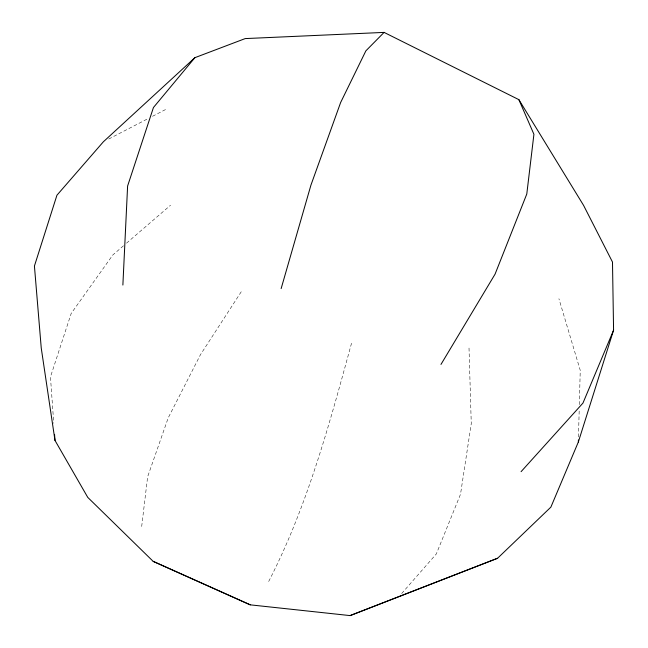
<?xml version="1.0" encoding="UTF-8"?>
<svg xmlns="http://www.w3.org/2000/svg" width="648" height="648" viewBox="0 0 648 648"><rect width="100%" height="100%" fill="white"/><g stroke="black" fill="none" stroke-linecap="round" stroke-linejoin="round"><path stroke-width="0.49" stroke-dasharray="3.24 2.43" d="M578.486 436.946L579.231 408.686M579.336 404.652L580.244 370.332L558.908 298.728M141.685 526.5L147.639 476.75L168.205 417.895L200.426 354.748L241.55 291.276M351.524 343.254C329.216 424.966 306.933 507.7 267.762 583.257M401.671 593.528L436.323 553.943L460.509 494.246L471.266 423.638L468.998 347.531M123.476 245.786L112.841 254.948L71.207 313.421L50.455 376.925L53.76 423.282M126.506 243.17L170.546 205.238M108.734 139.012L148.068 118.608M152.539 116.292L166.844 108.872"/><path stroke-width="0.97" d="M578.348 441.993L613.575 330.156L612.49 262.035L583.573 205.367L518.87 99.646L384.086 32.4L245.211 38.588L194.91 57.664L103.364 141.799L56.935 195.218L34.425 266.02L41.245 348.041L54.983 440.421L87.772 497.397L153.163 561.362L250.241 604.843L350.106 615.6L497.583 558.26L550.865 507.141L578.348 441.993L578.405 439.976M122.877 285.047L127.607 186.017L153.446 107.519L194.91 57.664M281.135 288.611L310.943 185.093L340.629 102.53L365.893 50.828L384.086 32.4M613.575 330.156L582.965 403.064L521.081 471.663M440.972 364.427L495.056 274.161L526.784 194.036L533.92 134.29L518.87 99.646M350.106 615.6L497.583 558.26M153.163 561.362L250.241 604.843M54.553 434.371L54.983 440.421"/></g></svg>
